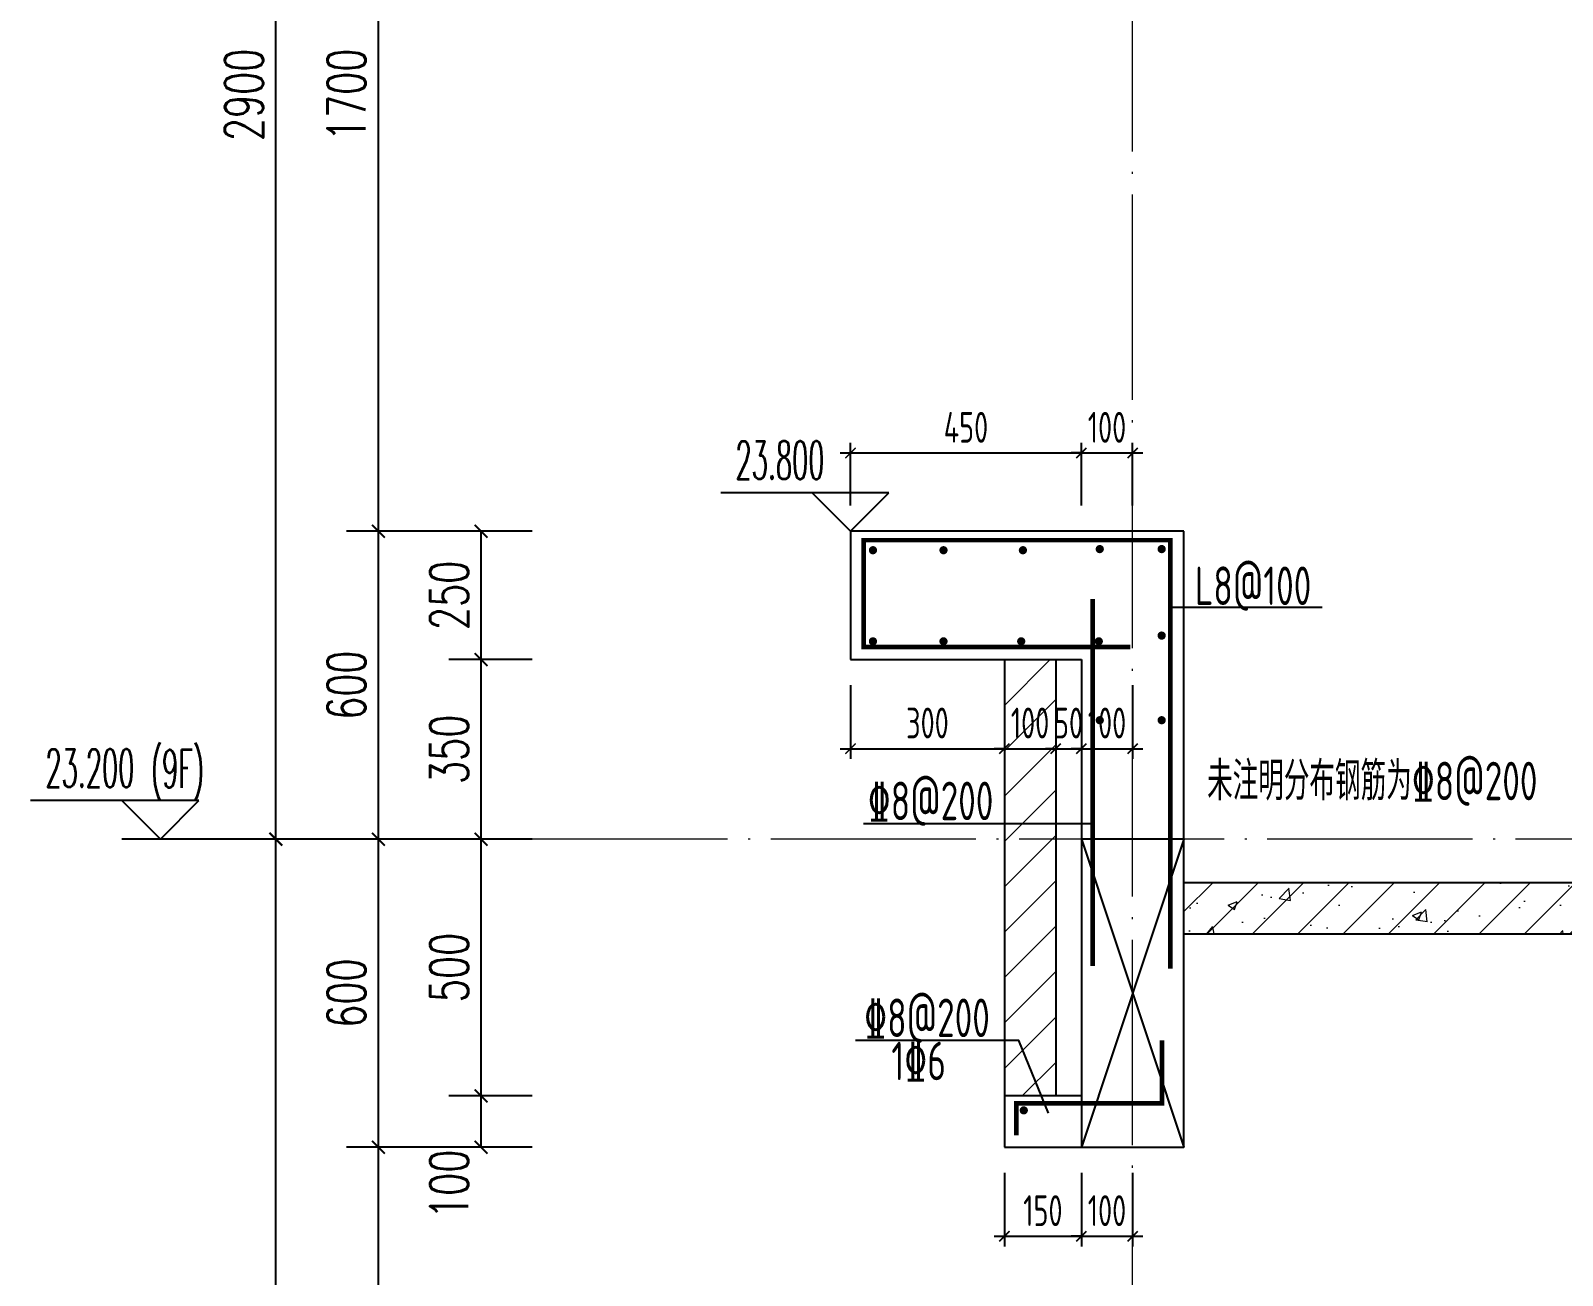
# Model space of a CAD drawing. Extents: x -668857 to 154266, y -275694 to 291306.
# Drawn here: x 8653 to 11639, y 159849 to 162274 of the extents above; entities that cross this region are included whole.
import ezdxf

# ---------------------------------------------------------------- set-up
doc = ezdxf.new("R2010")
doc.units = 0
doc.header["$LTSCALE"] = 1000
doc.linetypes.add('DOTE', pattern=[2.42, 2, -0.2, 0.02, -0.2])
doc.layers.get('0').update_dxf_attribs({"linetype": 'CONTINUOUS'})
doc.layers.get('DEFPOINTS').update_dxf_attribs({"linetype": 'CONTINUOUS'})
for name, color, linetype in [('DIM', 2, 'CONTINUOUS'), ('DIM_ELEV', 3, 'CONTINUOUS'), ('PUB_DIM', 3, 'CONTINUOUS'), ('PUB_TEXT', 2, 'CONTINUOUS'), ('REIN', 6, 'CONTINUOUS'), ('S-大样-砼线', 7, 'CONTINUOUS'), ('S-引出线', 40, 'CONTINUOUS'), ('TEXT', 2, 'CONTINUOUS'), ('WALL', 5, 'CONTINUOUS')]:
    doc.layers.add(name, color=color, linetype=linetype)
doc.layers.add('DOTE', color=19, linetype='DOTE', lineweight=9)
doc.layers.add('PUB_HATCH', color=8, linetype='CONTINUOUS', lineweight=9)
doc.styles.add('_TCH_DIM', font='SIMPLEX.shx', dxfattribs={"width": 0.7, "bigfont": 'GBCBIG.shx'})
doc.styles.add('_TCH_DIM_T3', font='SIMPLEX', dxfattribs={"width": 0.705882, "bigfont": 'GBCBIG'})
doc.styles.add('TSSD_DIMENSION', font='Tssdeng.shx', dxfattribs={"width": 0.7, "bigfont": 'tssdchn.shx'})
doc.styles.add('TSSD_REIN', font='tssdeng.shx', dxfattribs={"width": 0.7, "height": 300, "bigfont": 'tssdchn.shx'})
doc.dimstyles.new('_TCH_ARCH&&25', dxfattribs={"dimtxt": 74.375, "dimasz": 25, "dimexe": 62.5, "dimexo": 75, "dimgap": 25, "dimtad": 1, "dimdec": 0, "dimzin": 0, "dimdsep": 46, "dimtxsty": '_TCH_DIM_T3', "dimblk": 'ARCHTICK', "dimcen": 0.09, "dimclrt": 7, "dimazin": 0, "dimtfac": 1, "dimtdec": 0, "dimtix": 1, "dimtmove": 2, "dimatfit": 3, "dimldrblk": 'ARCHTICK', "dimfxl": 0, "dimtolj": 1, "dimtzin": 0, "dimarcsym": 0})
doc.dimstyles.new('TSSD_20_20', dxfattribs={"dimtxt": 60, "dimasz": 20, "dimexe": 20, "dimexo": 50, "dimgap": 20, "dimtad": 1, "dimdec": 0, "dimzin": 0, "dimdsep": 46, "dimtxsty": 'TSSD_DIMENSION', "dimblk": 'ARCHTICK', "dimblk1": 'ARCHTICK', "dimblk2": 'ARCHTICK', "dimcen": 0, "dimdle": 20, "dimclrt": 7, "dimadec": 0, "dimazin": 0, "dimtfac": 1, "dimtdec": 0, "dimtix": 1, "dimtmove": 2, "dimatfit": 3, "dimfxl": 0, "dimtolj": 1, "dimtzin": 0, "dimarcsym": 0})

# ---------------------------------------------------------------- blocks, each defined once
blk = doc.blocks.new('_ArchTick')
at = {"color": 0, "linetype": 'ByBlock', "const_width": 0.15}
blk.add_lwpolyline([(-0.5, -0.5), (0.5, 0.5)], dxfattribs=at)
blk = doc.blocks.new('*D3244')
at = {"layer": 'DEFPOINTS', "color": 0}
for p in [(10701.7, 161451.4), (10251.7, 161299), (10701.7, 161299)]:
    blk.add_point(p, dxfattribs=at)
at = {"layer": 'DIM', "color": 0, "lineweight": -2}
for p, q in [((10231.7, 161451.4), (10721.7, 161451.4)), ((10251.7, 161349), (10251.7, 161471.4)), ((10701.7, 161349), (10701.7, 161471.4))]:
    blk.add_line(p, q, dxfattribs=at)
at = {"layer": 'DIM', "color": 0, "lineweight": -2, "xscale": 20, "yscale": 20, "zscale": 20, "rotation": 180}
blk.add_blockref('_ArchTick', (10251.7, 161451.4), dxfattribs=at)
at = {"layer": 'DIM', "color": 0, "lineweight": -2, "xscale": 20, "yscale": 20, "zscale": 20}
blk.add_blockref('_ArchTick', (10701.7, 161451.4), dxfattribs=at)
at = {"layer": 'DIM', "color": 7, "insert": (10476.7, 161501.4), "char_height": 60, "attachment_point": 5, "style": 'TSSD_DIMENSION'}
blk.add_mtext('\\A1;450', dxfattribs=at)
blk = doc.blocks.new('*D3245')
at = {"layer": 'DEFPOINTS', "color": 0}
for p in [(10801.7, 161451.4), (10701.7, 161299), (10801.7, 161299)]:
    blk.add_point(p, dxfattribs=at)
at = {"layer": 'DIM', "color": 0, "lineweight": -2}
for p, q in [((10701.7, 161451.4), (10681.7, 161451.4)), ((10701.7, 161349), (10701.7, 161471.4)), ((10701.7, 161451.4), (10801.7, 161451.4)), ((10801.7, 161349), (10801.7, 161471.4)), ((10801.7, 161451.4), (10821.7, 161451.4))]:
    blk.add_line(p, q, dxfattribs=at)
at = {"layer": 'DIM', "color": 0, "lineweight": -2, "xscale": 20, "yscale": 20, "zscale": 20}
blk.add_blockref('_ArchTick', (10701.7, 161451.4), dxfattribs=at)
at = {"layer": 'DIM', "color": 0, "lineweight": -2, "xscale": 20, "yscale": 20, "zscale": 20, "rotation": 180}
blk.add_blockref('_ArchTick', (10801.7, 161451.4), dxfattribs=at)
at = {"layer": 'DIM', "color": 7, "insert": (10751.7, 161501.4), "char_height": 60, "attachment_point": 5, "style": 'TSSD_DIMENSION'}
blk.add_mtext('\\A1;100', dxfattribs=at)
blk = doc.blocks.new('*D3251')
at = {"layer": 'DEFPOINTS', "color": 0}
for p in [(10251.7, 161049), (10551.7, 161049), (10551.7, 160875.3)]:
    blk.add_point(p, dxfattribs=at)
at = {"layer": 'DIM', "color": 0, "lineweight": -2}
for p, q in [((10251.7, 160999), (10251.7, 160855.3)), ((10551.7, 160999), (10551.7, 160855.3)), ((10231.7, 160875.3), (10571.7, 160875.3))]:
    blk.add_line(p, q, dxfattribs=at)
at = {"layer": 'DIM', "color": 0, "lineweight": -2, "xscale": 20, "yscale": 20, "zscale": 20, "rotation": 180}
blk.add_blockref('_ArchTick', (10251.7, 160875.3), dxfattribs=at)
at = {"layer": 'DIM', "color": 0, "lineweight": -2, "xscale": 20, "yscale": 20, "zscale": 20}
blk.add_blockref('_ArchTick', (10551.7, 160875.3), dxfattribs=at)
at = {"layer": 'DIM', "color": 7, "insert": (10401.7, 160925.3), "char_height": 60, "attachment_point": 5, "style": 'TSSD_DIMENSION'}
blk.add_mtext('\\A1;300', dxfattribs=at)
blk = doc.blocks.new('*D3252')
at = {"layer": 'DEFPOINTS', "color": 0}
for p in [(10551.7, 161049), (10651.7, 161049), (10651.7, 160875.3)]:
    blk.add_point(p, dxfattribs=at)
at = {"layer": 'DIM', "color": 0, "lineweight": -2}
for p, q in [((10551.7, 160999), (10551.7, 160855.3)), ((10651.7, 160999), (10651.7, 160855.3)), ((10551.7, 160875.3), (10531.7, 160875.3)), ((10551.7, 160875.3), (10651.7, 160875.3)), ((10651.7, 160875.3), (10671.7, 160875.3))]:
    blk.add_line(p, q, dxfattribs=at)
at = {"layer": 'DIM', "color": 0, "lineweight": -2, "xscale": 20, "yscale": 20, "zscale": 20}
blk.add_blockref('_ArchTick', (10551.7, 160875.3), dxfattribs=at)
at = {"layer": 'DIM', "color": 0, "lineweight": -2, "xscale": 20, "yscale": 20, "zscale": 20, "rotation": 180}
blk.add_blockref('_ArchTick', (10651.7, 160875.3), dxfattribs=at)
at = {"layer": 'DIM', "color": 7, "insert": (10601.7, 160925.3), "char_height": 60, "attachment_point": 5, "style": 'TSSD_DIMENSION'}
blk.add_mtext('\\A1;100', dxfattribs=at)
blk = doc.blocks.new('*D3253')
at = {"layer": 'DEFPOINTS', "color": 0}
for p in [(10651.7, 161049), (10701.7, 161049), (10701.7, 160875.3)]:
    blk.add_point(p, dxfattribs=at)
at = {"layer": 'DIM', "color": 0, "lineweight": -2}
for p, q in [((10651.7, 160999), (10651.7, 160855.3)), ((10701.7, 160999), (10701.7, 160855.3)), ((10651.7, 160875.3), (10631.7, 160875.3)), ((10651.7, 160875.3), (10701.7, 160875.3)), ((10701.7, 160875.3), (10721.7, 160875.3))]:
    blk.add_line(p, q, dxfattribs=at)
at = {"layer": 'DIM', "color": 0, "lineweight": -2, "xscale": 20, "yscale": 20, "zscale": 20}
blk.add_blockref('_ArchTick', (10651.7, 160875.3), dxfattribs=at)
at = {"layer": 'DIM', "color": 0, "lineweight": -2, "xscale": 20, "yscale": 20, "zscale": 20, "rotation": 180}
blk.add_blockref('_ArchTick', (10701.7, 160875.3), dxfattribs=at)
at = {"layer": 'DIM', "color": 7, "insert": (10676.7, 160925.3), "char_height": 60, "attachment_point": 5, "style": 'TSSD_DIMENSION'}
blk.add_mtext('\\A1;50', dxfattribs=at)
blk = doc.blocks.new('*D3254')
at = {"layer": 'DEFPOINTS', "color": 0}
for p in [(10701.7, 161049), (10801.7, 161049), (10801.7, 160875.3)]:
    blk.add_point(p, dxfattribs=at)
at = {"layer": 'DIM', "color": 0, "lineweight": -2}
for p, q in [((10701.7, 160999), (10701.7, 160855.3)), ((10801.7, 160999), (10801.7, 160855.3)), ((10701.7, 160875.3), (10681.7, 160875.3)), ((10701.7, 160875.3), (10801.7, 160875.3)), ((10801.7, 160875.3), (10821.7, 160875.3))]:
    blk.add_line(p, q, dxfattribs=at)
at = {"layer": 'DIM', "color": 0, "lineweight": -2, "xscale": 20, "yscale": 20, "zscale": 20}
blk.add_blockref('_ArchTick', (10701.7, 160875.3), dxfattribs=at)
at = {"layer": 'DIM', "color": 0, "lineweight": -2, "xscale": 20, "yscale": 20, "zscale": 20, "rotation": 180}
blk.add_blockref('_ArchTick', (10801.7, 160875.3), dxfattribs=at)
at = {"layer": 'DIM', "color": 7, "insert": (10751.7, 160925.3), "char_height": 60, "attachment_point": 5, "style": 'TSSD_DIMENSION'}
blk.add_mtext('\\A1;100', dxfattribs=at)
blk = doc.blocks.new('*D3255')
at = {"layer": 'DEFPOINTS', "color": 0}
for p in [(10551.7, 160099), (10701.7, 160099), (10701.7, 159925.3)]:
    blk.add_point(p, dxfattribs=at)
at = {"layer": 'DIM', "color": 0, "lineweight": -2}
for p, q in [((10551.7, 160049), (10551.7, 159905.3)), ((10701.7, 160049), (10701.7, 159905.3)), ((10531.7, 159925.3), (10721.7, 159925.3))]:
    blk.add_line(p, q, dxfattribs=at)
at = {"layer": 'DIM', "color": 0, "lineweight": -2, "xscale": 20, "yscale": 20, "zscale": 20, "rotation": 180}
blk.add_blockref('_ArchTick', (10551.7, 159925.3), dxfattribs=at)
at = {"layer": 'DIM', "color": 0, "lineweight": -2, "xscale": 20, "yscale": 20, "zscale": 20}
blk.add_blockref('_ArchTick', (10701.7, 159925.3), dxfattribs=at)
at = {"layer": 'DIM', "color": 7, "insert": (10626.7, 159975.3), "char_height": 60, "attachment_point": 5, "style": 'TSSD_DIMENSION'}
blk.add_mtext('\\A1;150', dxfattribs=at)
blk = doc.blocks.new('*D3256')
at = {"layer": 'DEFPOINTS', "color": 0}
for p in [(10701.7, 160099), (10801.7, 160099), (10801.7, 159925.3)]:
    blk.add_point(p, dxfattribs=at)
at = {"layer": 'DIM', "color": 0, "lineweight": -2}
for p, q in [((10701.7, 160049), (10701.7, 159905.3)), ((10801.7, 160049), (10801.7, 159905.3)), ((10701.7, 159925.3), (10681.7, 159925.3)), ((10701.7, 159925.3), (10801.7, 159925.3)), ((10801.7, 159925.3), (10821.7, 159925.3))]:
    blk.add_line(p, q, dxfattribs=at)
at = {"layer": 'DIM', "color": 0, "lineweight": -2, "xscale": 20, "yscale": 20, "zscale": 20}
blk.add_blockref('_ArchTick', (10701.7, 159925.3), dxfattribs=at)
at = {"layer": 'DIM', "color": 0, "lineweight": -2, "xscale": 20, "yscale": 20, "zscale": 20, "rotation": 180}
blk.add_blockref('_ArchTick', (10801.7, 159925.3), dxfattribs=at)
at = {"layer": 'DIM', "color": 7, "insert": (10751.7, 159975.3), "char_height": 60, "attachment_point": 5, "style": 'TSSD_DIMENSION'}
blk.add_mtext('\\A1;100', dxfattribs=at)
blk = doc.blocks.new('*D3258')
at = {"layer": 'DEFPOINTS', "color": 0}
for p in [(9531.5, 161299), (9706.1, 161299), (9706.1, 161049)]:
    blk.add_point(p, dxfattribs=at)
at = {"layer": 'PUB_DIM', "color": 0, "lineweight": -2}
for p, q in [((9631.1, 161299), (9469, 161299)), ((9531.5, 161049), (9531.5, 161299)), ((9631.1, 161049), (9469, 161049))]:
    blk.add_line(p, q, dxfattribs=at)
at = {"layer": 'PUB_DIM', "color": 0, "lineweight": -2, "xscale": 25, "yscale": 25, "zscale": 25}
for p, rotation in [((9531.5, 161299), 90), ((9531.5, 161049), 270)]:
    blk.add_blockref('_ArchTick', p, dxfattribs=dict(at, rotation=rotation))
at = {"layer": 'PUB_DIM', "color": 7, "insert": (9469.3, 161174), "char_height": 74.38, "attachment_point": 5, "rotation": 90, "style": '_TCH_DIM_T3'}
blk.add_mtext('\\A1;250', dxfattribs=at)
blk = doc.blocks.new('*D3259')
at = {"layer": 'DEFPOINTS', "color": 0}
for p in [(9531.5, 161049), (9706.1, 161049), (9706.1, 160699)]:
    blk.add_point(p, dxfattribs=at)
at = {"layer": 'PUB_DIM', "color": 0, "lineweight": -2}
for p, q in [((9631.1, 161049), (9469, 161049)), ((9531.5, 160699), (9531.5, 161049)), ((9631.1, 160699), (9469, 160699))]:
    blk.add_line(p, q, dxfattribs=at)
at = {"layer": 'PUB_DIM', "color": 0, "lineweight": -2, "xscale": 25, "yscale": 25, "zscale": 25}
for p, rotation in [((9531.5, 161049), 90), ((9531.5, 160699), 270)]:
    blk.add_blockref('_ArchTick', p, dxfattribs=dict(at, rotation=rotation))
at = {"layer": 'PUB_DIM', "color": 7, "insert": (9469.3, 160874), "char_height": 74.38, "attachment_point": 5, "rotation": 90, "style": '_TCH_DIM_T3'}
blk.add_mtext('\\A1;350', dxfattribs=at)
blk = doc.blocks.new('*D3260')
at = {"layer": 'DEFPOINTS', "color": 0}
for p in [(9531.5, 160699), (9706.1, 160699), (9706.1, 160199)]:
    blk.add_point(p, dxfattribs=at)
at = {"layer": 'PUB_DIM', "color": 0, "lineweight": -2}
for p, q in [((9631.1, 160699), (9469, 160699)), ((9531.5, 160199), (9531.5, 160699)), ((9631.1, 160199), (9469, 160199))]:
    blk.add_line(p, q, dxfattribs=at)
at = {"layer": 'PUB_DIM', "color": 0, "lineweight": -2, "xscale": 25, "yscale": 25, "zscale": 25}
for p, rotation in [((9531.5, 160699), 90), ((9531.5, 160199), 270)]:
    blk.add_blockref('_ArchTick', p, dxfattribs=dict(at, rotation=rotation))
at = {"layer": 'PUB_DIM', "color": 7, "insert": (9469.3, 160449), "char_height": 74.38, "attachment_point": 5, "rotation": 90, "style": '_TCH_DIM_T3'}
blk.add_mtext('\\A1;500', dxfattribs=at)
blk = doc.blocks.new('*D3275')
at = {"layer": 'DEFPOINTS', "color": 0}
for p in [(9331.5, 160099), (9631.5, 160099), (9631.5, 157899)]:
    blk.add_point(p, dxfattribs=at)
at = {"layer": 'PUB_DIM', "color": 0, "lineweight": -2}
for p, q in [((9556.5, 160099), (9269, 160099)), ((9331.5, 157899), (9331.5, 160099)), ((9556.5, 157899), (9269, 157899))]:
    blk.add_line(p, q, dxfattribs=at)
at = {"layer": 'PUB_DIM', "color": 0, "lineweight": -2, "xscale": 25, "yscale": 25, "zscale": 25}
for p, rotation in [((9331.5, 160099), 90), ((9331.5, 157899), 270)]:
    blk.add_blockref('_ArchTick', p, dxfattribs=dict(at, rotation=rotation))
at = {"layer": 'PUB_DIM', "color": 7, "insert": (9269.3, 158999), "char_height": 74.38, "attachment_point": 5, "rotation": 90, "style": '_TCH_DIM_T3'}
blk.add_mtext('\\A1;2200', dxfattribs=at)
blk = doc.blocks.new('*D3276')
at = {"layer": 'DEFPOINTS', "color": 0}
for p in [(9331.5, 160699), (9631.5, 160699), (9631.5, 160099)]:
    blk.add_point(p, dxfattribs=at)
at = {"layer": 'PUB_DIM', "color": 0, "lineweight": -2}
for p, q in [((9556.5, 160699), (9269, 160699)), ((9331.5, 160099), (9331.5, 160699)), ((9556.5, 160099), (9269, 160099))]:
    blk.add_line(p, q, dxfattribs=at)
at = {"layer": 'PUB_DIM', "color": 0, "lineweight": -2, "xscale": 25, "yscale": 25, "zscale": 25}
for p, rotation in [((9331.5, 160699), 90), ((9331.5, 160099), 270)]:
    blk.add_blockref('_ArchTick', p, dxfattribs=dict(at, rotation=rotation))
at = {"layer": 'PUB_DIM', "color": 7, "insert": (9269.3, 160399), "char_height": 74.38, "attachment_point": 5, "rotation": 90, "style": '_TCH_DIM_T3'}
blk.add_mtext('\\A1;600', dxfattribs=at)
blk = doc.blocks.new('*D3277')
at = {"layer": 'DEFPOINTS', "color": 0}
for p in [(9331.5, 161299), (9631.5, 161299), (9631.5, 160699)]:
    blk.add_point(p, dxfattribs=at)
at = {"layer": 'PUB_DIM', "color": 0, "lineweight": -2}
for p, q in [((9556.5, 161299), (9269, 161299)), ((9331.5, 160699), (9331.5, 161299)), ((9556.5, 160699), (9269, 160699))]:
    blk.add_line(p, q, dxfattribs=at)
at = {"layer": 'PUB_DIM', "color": 0, "lineweight": -2, "xscale": 25, "yscale": 25, "zscale": 25}
for p, rotation in [((9331.5, 161299), 90), ((9331.5, 160699), 270)]:
    blk.add_blockref('_ArchTick', p, dxfattribs=dict(at, rotation=rotation))
at = {"layer": 'PUB_DIM', "color": 7, "insert": (9269.3, 160999), "char_height": 74.38, "attachment_point": 5, "rotation": 90, "style": '_TCH_DIM_T3'}
blk.add_mtext('\\A1;600', dxfattribs=at)
blk = doc.blocks.new('*D3278')
at = {"layer": 'DEFPOINTS', "color": 0}
for p in [(9331.5, 162999), (9631.5, 162999), (9631.5, 161299)]:
    blk.add_point(p, dxfattribs=at)
at = {"layer": 'PUB_DIM', "color": 0, "lineweight": -2}
for p, q in [((9556.5, 162999), (9269, 162999)), ((9331.5, 161299), (9331.5, 162999)), ((9556.5, 161299), (9269, 161299))]:
    blk.add_line(p, q, dxfattribs=at)
at = {"layer": 'PUB_DIM', "color": 0, "lineweight": -2, "xscale": 25, "yscale": 25, "zscale": 25}
for p, rotation in [((9331.5, 162999), 90), ((9331.5, 161299), 270)]:
    blk.add_blockref('_ArchTick', p, dxfattribs=dict(at, rotation=rotation))
at = {"layer": 'PUB_DIM', "color": 7, "insert": (9269.3, 162149), "char_height": 74.38, "attachment_point": 5, "rotation": 90, "style": '_TCH_DIM_T3'}
blk.add_mtext('\\A1;1700', dxfattribs=at)
blk = doc.blocks.new('*D3286')
at = {"layer": 'DEFPOINTS', "color": 0}
for p in [(9131.5, 160699), (9631.5, 160699), (9631.5, 157799)]:
    blk.add_point(p, dxfattribs=at)
at = {"layer": 'PUB_DIM', "color": 0, "lineweight": -2}
for p, q in [((9556.5, 160699), (9069, 160699)), ((9131.5, 157799), (9131.5, 160699)), ((9556.5, 157799), (9069, 157799))]:
    blk.add_line(p, q, dxfattribs=at)
at = {"layer": 'PUB_DIM', "color": 0, "lineweight": -2, "xscale": 25, "yscale": 25, "zscale": 25}
for p, rotation in [((9131.5, 160699), 90), ((9131.5, 157799), 270)]:
    blk.add_blockref('_ArchTick', p, dxfattribs=dict(at, rotation=rotation))
at = {"layer": 'PUB_DIM', "color": 7, "insert": (9069.3, 159249), "char_height": 74.38, "attachment_point": 5, "rotation": 90, "style": '_TCH_DIM_T3'}
blk.add_mtext('\\A1;2900', dxfattribs=at)
blk = doc.blocks.new('*D3287')
at = {"layer": 'DEFPOINTS', "color": 0}
for p in [(9131.5, 163599), (9631.5, 163599), (9631.5, 160699)]:
    blk.add_point(p, dxfattribs=at)
at = {"layer": 'PUB_DIM', "color": 0, "lineweight": -2}
for p, q in [((9556.5, 163599), (9069, 163599)), ((9131.5, 160699), (9131.5, 163599)), ((9556.5, 160699), (9069, 160699))]:
    blk.add_line(p, q, dxfattribs=at)
at = {"layer": 'PUB_DIM', "color": 0, "lineweight": -2, "xscale": 25, "yscale": 25, "zscale": 25}
for p, rotation in [((9131.5, 163599), 90), ((9131.5, 160699), 270)]:
    blk.add_blockref('_ArchTick', p, dxfattribs=dict(at, rotation=rotation))
at = {"layer": 'PUB_DIM', "color": 7, "insert": (9069.3, 162149), "char_height": 74.38, "attachment_point": 5, "rotation": 90, "style": '_TCH_DIM_T3'}
blk.add_mtext('\\A1;2900', dxfattribs=at)
blk = doc.blocks.new('A$C0F477415')
at = {"layer": 'REIN', "const_width": 9}
for points in [[(536.2, 974.1), (15.9, 974.1), (15.9, 1182.5), (613.7, 1182.5), (613.7, 347.5)], [(462.6, 353.1), (462.6, 1067.7)], [(313.9, 23.3), (313.9, 85.2), (597.8, 85.2), (597.8, 208.2)]]:
    blk.add_lwpolyline(points, dxfattribs=at)
at = {"layer": 'REIN', "const_width": 8}
for points in [[(30.2, 1162.9, 1), (38.2, 1162.9, 1)], [(167.7, 1162.9, 1), (175.7, 1162.9, 1)], [(322.5, 1162.9, 1), (330.5, 1162.9, 1)], [(472.3, 1165.1, 1), (480.3, 1165.1, 1)], [(593, 1165.1, 1), (601, 1165.1, 1)], [(30.2, 985.4, 1), (38.2, 985.4, 1)], [(167.7, 985.4, 1), (175.7, 985.4, 1)], [(319.2, 985.4, 1), (327.2, 985.4, 1)], [(470.4, 985.4, 1), (478.4, 985.4, 1)], [(593, 996.6, 1), (601, 996.6, 1)], [(472.3, 831.7, 1), (480.3, 831.7, 1)], [(593, 831.7, 1), (601, 831.7, 1)], [(324.2, 71.6, 1), (332.2, 71.6, 1)]]:
    blk.add_lwpolyline(points, format="xyb", close=True, dxfattribs=at)
at = {"layer": 'S-大样-砼线'}
for p, q in [((440.4, 600), (640.4, 0)), ((640.4, 600), (440.4, 0))]:
    blk.add_line(p, q, dxfattribs=at)
blk.add_lwpolyline([(640.4, 600), (440.4, 600), (440.4, 0), (640.4, 0)], close=True, dxfattribs=at)
at = {"layer": 'S-引出线'}
for p, q in [((609.7, 1052), (909.8, 1052)), ((15.5, 630.2), (462.6, 630.2))]:
    blk.add_line(p, q, dxfattribs=at)
blk.add_lwpolyline([(376.5, 66.1), (318.4, 207.7), (0, 207.7)], dxfattribs=at)
at = {"layer": 'TEXT', "style": 'TSSD_REIN', "width": 0.7}
for s, p in [('L8@100', (661.7, 1056.1)), ('未注明分布钢筋为%%1328@200', (685.5, 675.8)), ('%%1328@200', (23.9, 637)), ('%%1328@200', (17, 214.4)), ('1%%1326', (70.1, 130.4))]:
    blk.add_text(s, height=75, rotation=0, dxfattribs=at).set_placement(p)
blk = doc.blocks.new('*D3425')
at = {"layer": 'DEFPOINTS', "color": 0}
for p in [(9531.5, 160199), (9706.1, 160199), (9706.1, 160099)]:
    blk.add_point(p, dxfattribs=at)
at = {"layer": 'PUB_DIM', "color": 0, "lineweight": -2}
for p, q in [((9631.1, 160199), (9469, 160199)), ((9531.5, 160099), (9531.5, 160199)), ((9631.1, 160099), (9469, 160099))]:
    blk.add_line(p, q, dxfattribs=at)
at = {"layer": 'PUB_DIM', "color": 0, "lineweight": -2, "xscale": 25, "yscale": 25, "zscale": 25}
for p, rotation in [((9531.5, 160199), 90), ((9531.5, 160099), 270)]:
    blk.add_blockref('_ArchTick', p, dxfattribs=dict(at, rotation=rotation))
at = {"layer": 'PUB_DIM', "color": 7, "insert": (9469.3, 160026.6), "char_height": 74.38, "attachment_point": 5, "rotation": 90, "style": '_TCH_DIM_T3'}
blk.add_mtext('\\A1;100', dxfattribs=at)

msp = doc.modelspace()

# ---------------------------------------------------------------- hatches: boundary and pattern name
at = {"layer": 'PUB_HATCH'}
h = msp.add_hatch(dxfattribs=at)
h.set_pattern_fill('普通砖', color=256, scale=25, style=0)
h.set_pattern_definition([(45, (-562273.49, 314686.944), (-44.1941915, 44.1941915), [])])
h.paths.add_polyline_path([(10551.69, 161049.03), (10551.69, 160199.03), (10651.69, 160199.03), (10651.69, 161049.03)])
h = msp.add_hatch(dxfattribs=at)
h.set_pattern_fill('钢筋混凝土', color=256, scale=25, style=0)
h.set_pattern_definition([(45, (-562273.49, 314642.066), (-44.194174, 44.194174), []), (50, (-562273.49, 314642.07), (179.315046, -15.688034), [18.75, -206.25]), (355, (-562273.49, 314642.07), (-34.687833, 188.048033), [15, -165]), (100.4514, (-562258.55, 314640.76), (144.627345, 172.359886), [15.93505, -175.28553]), (46.1842, (-562273.49, 314692.07), (266.81026, -41.37975), [28.125, -309.375]), (96.6356, (-562251.25, 314688.62), (233.66568, 243.52947), [23.90257, -262.92825]), (351.1842, (-562273.5, 314692.07), (233.66549, 243.52965), [22.5, -247.5]), (21, (-562248.49, 314679.57), (149.226763, -100.654723), [18.75, -206.25]), (326, (-562248.49, 314679.57), (60.828833, 181.28751), [15, -165]), (71.4514, (-562236.05, 314671.18), (210.055657, 80.632624), [15.93505, -175.28553]), (37.5, (-562273.49, 314642.066), (3.039964, 83.2234635), [0, -163, 0, -167.5, 0, -165.625]), (7.5, (-562273.49, 314642.07), (65.767384, 98.602928), [0, -95.5, 0, -159.25, 0, -63.125]), (327.5, (-562329.24, 314642.066), (133.455609, -5.638718), [0, -62.5, 0, -195, 0, -258.75]), (317.5, (-562354.24, 314642.07), (145.796542, 25.026246), [0, -81.25, 0, -129.5, 0, -183.75])])
h.paths.add_polyline_path([(10901.69, 160614.03), (10901.69, 160514.03), (13400.22, 160514.03), (13400.22, 160614.03)])

# ---------------------------------------------------------------- linework, layer by layer
at = {"layer": 'DIM_ELEV'}
for p, q in [((10326.69, 161374.03), (9998.69, 161374.03)), ((10251.69, 161299.03), (10176.69, 161374.03)), ((10251.69, 161299.03), (10326.69, 161374.03)), ((8981.5, 160774.03), (8653.5, 160774.03)), ((8906.5, 160699.03), (8831.5, 160774.03)), ((8906.5, 160699.03), (8981.5, 160774.03)), ((9331.5, 160699.03), (8831.5, 160699.03))]:
    msp.add_line(p, q, dxfattribs=at)
at = {"layer": 'DOTE', "color": 1, "linetype": 'DOTE', "ltscale": 0.2}
for p, q in [((10801.69, 145099.03), (10801.69, 164699.03)), ((13400.22, 160699.03), (9631.5, 160699.03))]:
    msp.add_line(p, q, dxfattribs=at)
at = {"layer": 'WALL'}
for p, q in [((10901.69, 161299.03), (10251.69, 161299.03)), ((10251.69, 161299.03), (10251.69, 161049.03)), ((10901.69, 160614.03), (10901.69, 161299.03)), ((10251.69, 161049.03), (10701.69, 161049.03)), ((10551.69, 161049.03), (10551.69, 160199.03)), ((10651.69, 161049.03), (10651.69, 160199.03)), ((10701.69, 161049.03), (10701.69, 160199.03)), ((13400.22, 160614.03), (10901.69, 160614.03)), ((10901.69, 160099.03), (10901.69, 160514.03)), ((13400.22, 160514.03), (10901.69, 160514.03)), ((10701.69, 160199.03), (10551.69, 160199.03)), ((10551.69, 160199.03), (10551.69, 160099.03)), ((10551.69, 160099.03), (10901.69, 160099.03))]:
    msp.add_line(p, q, dxfattribs=at)

# ---------------------------------------------------------------- block references
at = {"layer": 'TEXT'}
msp.add_blockref('A$C0F477415', (10261.29, 160099.03), dxfattribs=at)

# ---------------------------------------------------------------- texts
at = {"layer": 'PUB_TEXT', "style": '_TCH_DIM', "width": 0.494118}
for s, p in [('23.800', (10027.59, 161400.28)), ('(9F)', (8887.8, 160799.06)), ('23.200', (8682.4, 160800.28))]:
    msp.add_text(s, height=74.375, dxfattribs=at).set_placement(p)

# ---------------------------------------------------------------- dimensions: what is measured, and where the dimension line sits
at = {"layer": 'DIM'}
for p1, p2, distance, picture, middle in [((10251.69, 161299.03), (10701.69, 161299.03), 152.32, '*D3244', (10476.69, 161501.36)), ((10701.69, 161299.03), (10801.69, 161299.03), 152.32, '*D3245', (10751.69, 161501.36)), ((10251.69, 161049.03), (10551.69, 161049.03), -173.71, '*D3251', (10401.69, 160925.32)), ((10551.69, 161049.03), (10651.69, 161049.03), -173.71, '*D3252', (10601.69, 160925.32)), ((10651.69, 161049.03), (10701.69, 161049.03), -173.71, '*D3253', (10676.69, 160925.32)), ((10701.69, 161049.03), (10801.69, 161049.03), -173.71, '*D3254', (10751.69, 160925.32)), ((10551.69, 160099.03), (10701.69, 160099.03), -173.71, '*D3255', (10626.69, 159975.32)), ((10701.69, 160099.03), (10801.69, 160099.03), -173.71, '*D3256', (10751.69, 159975.32))]:
    dim = msp.add_aligned_dim(p1=p1, p2=p2, distance=distance, dimstyle='TSSD_20_20', dxfattribs=at)
    dim.commit()
    dim.dimension.update_dxf_attribs({"geometry": picture, "text_midpoint": middle})
at = {"layer": 'PUB_DIM'}
for p1, p2, distance, picture, middle in [((9631.5, 160699.03), (9631.5, 163599.03), 500, '*D3287', (9069.31, 162149.03)), ((9631.5, 161299.03), (9631.5, 162999.03), 300, '*D3278', (9269.31, 162149.03)), ((9631.5, 160699.03), (9631.5, 161299.03), 300, '*D3277', (9269.31, 160999.03)), ((9706.11, 161049.03), (9706.11, 161299.03), 174.61, '*D3258', (9469.31, 161174.03)), ((9706.11, 160699.03), (9706.11, 161049.03), 174.61, '*D3259', (9469.31, 160874.03)), ((9631.5, 157799.03), (9631.5, 160699.03), 500, '*D3286', (9069.31, 159249.03)), ((9631.5, 160099.03), (9631.5, 160699.03), 300, '*D3276', (9269.31, 160399.03)), ((9706.11, 160199.03), (9706.11, 160699.03), 174.61, '*D3260', (9469.31, 160449.03)), ((9631.5, 157899.03), (9631.5, 160099.03), 300, '*D3275', (9269.31, 158999.03))]:
    dim = msp.add_aligned_dim(p1=p1, p2=p2, distance=distance, dimstyle='_TCH_ARCH&&25', dxfattribs=at)
    dim.commit()
    dim.dimension.update_dxf_attribs({"geometry": picture, "text_midpoint": middle})
dim = msp.add_linear_dim(base=(9531.5, 160199.03), p1=(9706.11, 160099.03), p2=(9706.11, 160199.03), angle=90, dimstyle='_TCH_ARCH&&25', dxfattribs=at)
dim.commit()
dim.dimension.update_dxf_attribs({"geometry": '*D3425', "text_midpoint": (9469.31, 160026.62), "dimtype": 161})

doc.saveas('drawing.dxf')
